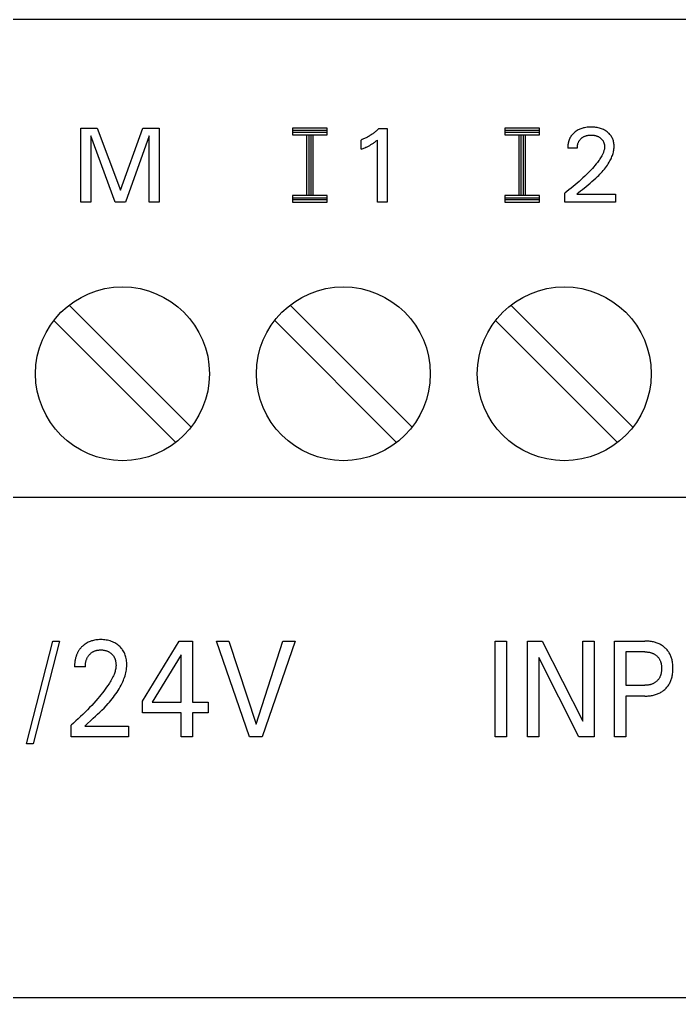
# Model space of a CAD drawing. Extents: x 0 to 420, y 0 to 297.
# Drawn here: x 146.12 to 161.3, y 225.97 to 248.47 of the extents above; entities that cross this region are included whole.
import ezdxf

# ---------------------------------------------------------------- set-up
doc = ezdxf.new("R2010")
doc.units = 0
doc.header["$LTSCALE"] = 23.1
doc.layers.add('10000_FRONT', color=7, linetype='CONTINUOUS')

msp = doc.modelspace()

# ---------------------------------------------------------------- linework, layer by layer
at = {"layer": '10000_FRONT', "color": 7, "linetype": 'CONTINUOUS'}
for p, q in [((203.56, 248.468), (134.06, 248.468)), ((147.53, 244.268), (147.53, 245.968)), ((147.53, 245.968), (147.907, 245.968)), ((147.907, 245.968), (148.441, 244.546)), ((148.441, 244.546), (148.958, 245.968)), ((148.958, 245.968), (149.335, 245.968)), ((149.335, 245.968), (149.335, 244.268)), ((152.4, 245.968), (152.4, 245.818)), ((153.2, 245.968), (152.4, 245.968)), ((153.2, 245.818), (153.2, 245.968)), ((154.358, 245.931), (154.342, 245.917)), ((154.373, 245.945), (154.358, 245.931)), ((154.387, 245.959), (154.373, 245.945)), ((154.387, 245.959), (154.58, 245.959)), ((154.58, 245.959), (154.58, 244.268)), ((157.28, 245.968), (157.28, 245.818)), ((158.08, 245.968), (157.28, 245.968)), ((158.08, 245.818), (158.08, 245.968)), ((158.968, 245.928), (158.946, 245.915)), ((158.991, 245.939), (158.968, 245.928)), ((159.011, 245.948), (158.991, 245.939)), ((159.032, 245.956), (159.011, 245.948)), ((159.053, 245.963), (159.032, 245.956)), ((159.074, 245.97), (159.053, 245.963)), ((159.095, 245.975), (159.074, 245.97)), ((159.117, 245.98), (159.095, 245.975)), ((159.146, 245.985), (159.117, 245.98)), ((159.175, 245.989), (159.146, 245.985)), ((159.205, 245.992), (159.175, 245.989)), ((159.234, 245.993), (159.205, 245.992)), ((159.264, 245.994), (159.234, 245.993)), ((159.293, 245.993), (159.264, 245.994)), ((159.321, 245.992), (159.293, 245.993)), ((159.35, 245.99), (159.321, 245.992)), ((159.378, 245.986), (159.35, 245.99)), ((159.407, 245.982), (159.378, 245.986)), ((159.432, 245.977), (159.407, 245.982)), ((159.457, 245.97), (159.432, 245.977)), ((159.482, 245.963), (159.457, 245.97)), ((159.507, 245.955), (159.482, 245.963)), ((159.531, 245.946), (159.507, 245.955)), ((159.553, 245.936), (159.531, 245.946)), ((159.575, 245.925), (159.553, 245.936)), ((147.763, 245.79), (147.763, 244.268)), ((148.323, 244.268), (147.763, 245.79)), ((149.102, 245.793), (148.557, 244.268)), ((149.102, 244.268), (149.102, 245.793)), ((153.2, 245.918), (152.4, 245.918)), ((153.2, 245.868), (152.4, 245.868)), ((152.4, 245.818), (153.2, 245.818)), ((152.725, 245.818), (152.725, 244.418)), ((152.775, 245.818), (152.775, 244.418)), ((152.825, 245.818), (152.825, 244.418)), ((152.875, 244.418), (152.875, 245.818)), ((153.999, 245.705), (153.98, 245.697)), ((154.018, 245.713), (153.999, 245.705)), ((154.036, 245.721), (154.018, 245.713)), ((154.055, 245.729), (154.036, 245.721)), ((154.073, 245.738), (154.055, 245.729)), ((154.091, 245.747), (154.073, 245.738)), ((154.109, 245.756), (154.091, 245.747)), ((154.127, 245.766), (154.109, 245.756)), ((154.145, 245.776), (154.127, 245.766)), ((154.162, 245.786), (154.145, 245.776)), ((154.179, 245.797), (154.162, 245.786)), ((154.196, 245.807), (154.179, 245.797)), ((154.213, 245.818), (154.196, 245.807)), ((154.23, 245.83), (154.213, 245.818)), ((154.247, 245.841), (154.23, 245.83)), ((154.263, 245.853), (154.247, 245.841)), ((154.279, 245.865), (154.263, 245.853)), ((154.295, 245.878), (154.279, 245.865)), ((154.311, 245.891), (154.295, 245.878)), ((154.327, 245.904), (154.311, 245.891)), ((154.342, 245.917), (154.327, 245.904)), ((158.08, 245.918), (157.28, 245.918)), ((158.08, 245.868), (157.28, 245.868)), ((157.28, 245.818), (158.08, 245.818)), ((157.605, 245.818), (157.605, 244.418)), ((157.655, 245.818), (157.655, 244.418)), ((157.705, 245.818), (157.705, 244.418)), ((157.755, 245.818), (157.755, 244.418)), ((158.764, 245.705), (158.76, 245.694)), ((158.768, 245.715), (158.764, 245.705)), ((158.773, 245.725), (158.768, 245.715)), ((158.777, 245.735), (158.773, 245.725)), ((158.782, 245.744), (158.777, 245.735)), ((158.787, 245.754), (158.782, 245.744)), ((158.793, 245.764), (158.787, 245.754)), ((158.799, 245.773), (158.793, 245.764)), ((158.804, 245.782), (158.799, 245.773)), ((158.811, 245.791), (158.804, 245.782)), ((158.817, 245.8), (158.811, 245.791)), ((158.824, 245.808), (158.817, 245.8)), ((158.831, 245.817), (158.824, 245.808)), ((158.838, 245.825), (158.831, 245.817)), ((158.845, 245.833), (158.838, 245.825)), ((158.852, 245.841), (158.845, 245.833)), ((158.86, 245.849), (158.852, 245.841)), ((158.868, 245.856), (158.86, 245.849)), ((158.876, 245.864), (158.868, 245.856)), ((158.884, 245.871), (158.876, 245.864)), ((158.891, 245.876), (158.884, 245.871)), ((158.897, 245.882), (158.891, 245.876)), ((158.904, 245.887), (158.897, 245.882)), ((158.925, 245.902), (158.904, 245.887)), ((158.946, 245.915), (158.925, 245.902)), ((159.007, 245.697), (159.014, 245.706)), ((159.014, 245.706), (159.021, 245.714)), ((159.021, 245.714), (159.029, 245.722)), ((159.029, 245.722), (159.037, 245.73)), ((159.037, 245.73), (159.045, 245.737)), ((159.045, 245.737), (159.053, 245.744)), ((159.053, 245.744), (159.062, 245.751)), ((159.062, 245.751), (159.071, 245.758)), ((159.071, 245.758), (159.081, 245.764)), ((159.081, 245.764), (159.09, 245.769)), ((159.09, 245.769), (159.1, 245.775)), ((159.1, 245.775), (159.11, 245.78)), ((159.11, 245.78), (159.121, 245.784)), ((159.121, 245.784), (159.132, 245.789)), ((159.132, 245.789), (159.143, 245.792)), ((159.143, 245.792), (159.154, 245.796)), ((159.154, 245.796), (159.165, 245.799)), ((159.165, 245.799), (159.176, 245.802)), ((159.176, 245.802), (159.188, 245.804)), ((159.188, 245.804), (159.201, 245.806)), ((159.201, 245.806), (159.213, 245.808)), ((159.213, 245.808), (159.226, 245.809)), ((159.226, 245.809), (159.238, 245.81)), ((159.238, 245.81), (159.251, 245.81)), ((159.251, 245.81), (159.264, 245.811)), ((159.264, 245.811), (159.278, 245.81)), ((159.278, 245.81), (159.292, 245.81)), ((159.292, 245.81), (159.307, 245.809)), ((159.307, 245.809), (159.321, 245.807)), ((159.321, 245.807), (159.335, 245.805)), ((159.335, 245.805), (159.349, 245.803)), ((159.349, 245.803), (159.36, 245.801)), ((159.36, 245.801), (159.371, 245.798)), ((159.371, 245.798), (159.382, 245.795)), ((159.382, 245.795), (159.392, 245.792)), ((159.392, 245.792), (159.403, 245.788)), ((159.403, 245.788), (159.413, 245.784)), ((159.413, 245.784), (159.423, 245.78)), ((159.423, 245.78), (159.434, 245.775)), ((159.434, 245.775), (159.445, 245.769)), ((159.445, 245.769), (159.456, 245.763)), ((159.456, 245.763), (159.466, 245.756)), ((159.466, 245.756), (159.476, 245.749)), ((159.476, 245.749), (159.485, 245.742)), ((159.485, 245.742), (159.494, 245.735)), ((159.494, 245.735), (159.502, 245.728)), ((159.502, 245.728), (159.509, 245.72)), ((159.509, 245.72), (159.517, 245.712)), ((159.517, 245.712), (159.524, 245.704)), ((159.524, 245.704), (159.53, 245.695)), ((159.596, 245.913), (159.575, 245.925)), ((159.616, 245.899), (159.596, 245.913)), ((159.636, 245.885), (159.616, 245.899)), ((159.653, 245.872), (159.636, 245.885)), ((159.669, 245.858), (159.653, 245.872)), ((159.685, 245.843), (159.669, 245.858)), ((159.699, 245.827), (159.685, 245.843)), ((159.713, 245.811), (159.699, 245.827)), ((159.726, 245.794), (159.713, 245.811)), ((159.737, 245.776), (159.726, 245.794)), ((159.748, 245.758), (159.737, 245.776)), ((159.757, 245.739), (159.748, 245.758)), ((159.766, 245.72), (159.757, 245.739)), ((159.773, 245.7), (159.766, 245.72)), ((153.98, 245.485), (153.98, 245.697)), ((153.98, 245.485), (154.001, 245.494)), ((154.001, 245.494), (154.022, 245.502)), ((154.022, 245.502), (154.043, 245.511)), ((154.043, 245.511), (154.064, 245.52)), ((154.064, 245.52), (154.085, 245.529)), ((154.085, 245.529), (154.1, 245.536)), ((154.1, 245.536), (154.115, 245.543)), ((154.115, 245.543), (154.13, 245.551)), ((154.13, 245.551), (154.145, 245.558)), ((154.145, 245.558), (154.16, 245.566)), ((154.16, 245.566), (154.175, 245.574)), ((154.175, 245.574), (154.19, 245.582)), ((154.19, 245.582), (154.205, 245.591)), ((154.205, 245.591), (154.22, 245.6)), ((154.22, 245.6), (154.235, 245.609)), ((154.235, 245.609), (154.25, 245.619)), ((154.25, 245.619), (154.261, 245.626)), ((154.261, 245.626), (154.271, 245.634)), ((154.271, 245.634), (154.282, 245.641)), ((154.282, 245.641), (154.293, 245.649)), ((154.293, 245.649), (154.305, 245.658)), ((154.305, 245.658), (154.316, 245.667)), ((154.316, 245.667), (154.328, 245.676)), ((154.328, 245.676), (154.34, 245.686)), ((154.34, 245.686), (154.352, 245.696)), ((154.352, 244.268), (154.352, 245.696)), ((158.731, 245.545), (158.73, 245.533)), ((158.73, 245.533), (158.73, 245.521)), ((158.73, 245.521), (158.73, 245.509)), ((158.95, 245.509), (158.73, 245.509)), ((158.732, 245.569), (158.731, 245.557)), ((158.731, 245.557), (158.731, 245.545)), ((158.734, 245.581), (158.732, 245.569)), ((158.735, 245.593), (158.734, 245.581)), ((158.737, 245.605), (158.735, 245.593)), ((158.739, 245.617), (158.737, 245.605)), ((158.742, 245.629), (158.739, 245.617)), ((158.744, 245.641), (158.742, 245.629)), ((158.747, 245.652), (158.744, 245.641)), ((158.75, 245.663), (158.747, 245.652)), ((158.753, 245.673), (158.75, 245.663)), ((158.757, 245.684), (158.753, 245.673)), ((158.76, 245.694), (158.757, 245.684)), ((158.95, 245.509), (158.951, 245.522)), ((158.951, 245.534), (158.952, 245.547)), ((158.951, 245.522), (158.951, 245.534)), ((158.952, 245.547), (158.953, 245.559)), ((158.953, 245.559), (158.955, 245.571)), ((158.955, 245.571), (158.957, 245.584)), ((158.957, 245.584), (158.96, 245.596)), ((158.96, 245.596), (158.963, 245.607)), ((158.963, 245.607), (158.966, 245.618)), ((158.966, 245.618), (158.97, 245.629)), ((158.97, 245.629), (158.974, 245.639)), ((158.974, 245.639), (158.978, 245.649)), ((158.978, 245.649), (158.983, 245.66)), ((158.983, 245.66), (158.989, 245.669)), ((158.989, 245.669), (158.994, 245.679)), ((158.994, 245.679), (159.001, 245.688)), ((159.001, 245.688), (159.007, 245.697)), ((159.53, 245.695), (159.536, 245.686)), ((159.536, 245.686), (159.542, 245.677)), ((159.542, 245.677), (159.547, 245.667)), ((159.547, 245.667), (159.552, 245.658)), ((159.552, 245.658), (159.556, 245.648)), ((159.556, 245.648), (159.56, 245.637)), ((159.56, 245.637), (159.564, 245.627)), ((159.564, 245.627), (159.567, 245.617)), ((159.567, 245.617), (159.57, 245.605)), ((159.572, 245.485), (159.568, 245.469)), ((159.57, 245.605), (159.572, 245.593)), ((159.572, 245.593), (159.574, 245.581)), ((159.574, 245.501), (159.572, 245.485)), ((159.574, 245.581), (159.576, 245.569)), ((159.576, 245.517), (159.574, 245.501)), ((159.576, 245.569), (159.577, 245.557)), ((159.577, 245.533), (159.576, 245.517)), ((159.577, 245.557), (159.577, 245.545)), ((159.577, 245.545), (159.577, 245.533)), ((159.78, 245.68), (159.773, 245.7)), ((159.785, 245.657), (159.78, 245.68)), ((159.79, 245.635), (159.785, 245.657)), ((159.794, 245.612), (159.79, 245.635)), ((159.791, 245.465), (159.794, 245.491)), ((159.796, 245.589), (159.794, 245.612)), ((159.794, 245.491), (159.796, 245.517)), ((159.797, 245.566), (159.796, 245.589)), ((159.796, 245.517), (159.797, 245.543)), ((159.797, 245.543), (159.797, 245.566)), ((159.472, 245.264), (159.458, 245.243)), ((159.486, 245.285), (159.472, 245.264)), ((159.5, 245.307), (159.486, 245.285)), ((159.513, 245.33), (159.5, 245.307)), ((159.525, 245.352), (159.513, 245.33)), ((159.536, 245.376), (159.525, 245.352)), ((159.542, 245.391), (159.536, 245.376)), ((159.549, 245.406), (159.542, 245.391)), ((159.554, 245.422), (159.549, 245.406)), ((159.56, 245.437), (159.554, 245.422)), ((159.564, 245.453), (159.56, 245.437)), ((159.568, 245.469), (159.564, 245.453)), ((159.714, 245.242), (159.726, 245.266)), ((159.726, 245.266), (159.737, 245.29)), ((159.737, 245.29), (159.747, 245.314)), ((159.747, 245.314), (159.757, 245.339)), ((159.757, 245.339), (159.765, 245.364)), ((159.765, 245.364), (159.773, 245.389)), ((159.773, 245.389), (159.78, 245.414)), ((159.78, 245.414), (159.786, 245.44)), ((159.786, 245.44), (159.791, 245.465)), ((159.297, 245.045), (159.267, 245.012)), ((159.327, 245.078), (159.297, 245.045)), ((159.356, 245.112), (159.327, 245.078)), ((159.384, 245.146), (159.356, 245.112)), ((159.412, 245.181), (159.384, 245.146)), ((159.428, 245.201), (159.412, 245.181)), ((159.443, 245.222), (159.428, 245.201)), ((159.458, 245.243), (159.443, 245.222)), ((159.548, 244.996), (159.573, 245.026)), ((159.573, 245.026), (159.597, 245.056)), ((159.597, 245.056), (159.62, 245.087)), ((159.62, 245.087), (159.642, 245.119)), ((159.642, 245.119), (159.663, 245.151)), ((159.663, 245.151), (159.683, 245.185)), ((159.683, 245.185), (159.702, 245.219)), ((159.702, 245.219), (159.714, 245.242)), ((159.08, 244.825), (159.037, 244.785)), ((159.123, 244.865), (159.08, 244.825)), ((159.165, 244.906), (159.123, 244.865)), ((159.206, 244.948), (159.165, 244.906)), ((159.237, 244.98), (159.206, 244.948)), ((159.267, 245.012), (159.237, 244.98)), ((159.331, 244.778), (159.373, 244.816)), ((159.373, 244.816), (159.415, 244.856)), ((159.415, 244.856), (159.443, 244.883)), ((159.443, 244.883), (159.47, 244.91)), ((159.47, 244.91), (159.497, 244.938)), ((159.497, 244.938), (159.523, 244.967)), ((159.523, 244.967), (159.548, 244.996)), ((158.807, 244.587), (158.759, 244.548)), ((158.855, 244.627), (158.807, 244.587)), ((158.901, 244.666), (158.855, 244.627)), ((158.947, 244.705), (158.901, 244.666)), ((158.992, 244.745), (158.947, 244.705)), ((159.037, 244.785), (158.992, 244.745)), ((159.067, 244.56), (159.155, 244.631)), ((159.155, 244.631), (159.2, 244.667)), ((159.2, 244.667), (159.244, 244.704)), ((159.244, 244.704), (159.288, 244.741)), ((159.288, 244.741), (159.331, 244.778)), ((152.4, 244.418), (152.4, 244.268)), ((153.2, 244.418), (152.4, 244.418)), ((152.4, 244.368), (153.2, 244.368)), ((153.2, 244.268), (153.2, 244.418)), ((157.28, 244.418), (157.28, 244.268)), ((158.08, 244.418), (157.28, 244.418)), ((157.28, 244.368), (158.08, 244.368)), ((158.08, 244.268), (158.08, 244.418)), ((158.71, 244.51), (158.66, 244.472)), ((158.66, 244.268), (158.66, 244.472)), ((158.759, 244.548), (158.71, 244.51)), ((158.937, 244.454), (158.98, 244.489)), ((158.937, 244.454), (159.832, 244.454)), ((158.98, 244.489), (159.023, 244.525)), ((159.023, 244.525), (159.067, 244.56)), ((159.832, 244.454), (159.832, 244.268)), ((147.763, 244.268), (147.53, 244.268)), ((148.557, 244.268), (148.323, 244.268)), ((149.335, 244.268), (149.102, 244.268)), ((153.2, 244.318), (152.4, 244.318)), ((152.4, 244.268), (153.2, 244.268)), ((154.58, 244.268), (154.352, 244.268)), ((158.08, 244.318), (157.28, 244.318)), ((157.28, 244.268), (158.08, 244.268)), ((159.832, 244.268), (158.66, 244.268)), ((150.069, 239.093), (147.265, 241.897)), ((155.149, 239.093), (152.345, 241.897)), ((160.229, 239.093), (157.425, 241.897)), ((146.911, 241.544), (149.715, 238.74)), ((151.991, 241.544), (154.795, 238.74)), ((157.071, 241.544), (159.875, 238.74)), ((203.56, 237.468), (134.06, 237.468)), ((146.282, 231.803), (146.891, 234.168)), ((147.045, 234.168), (146.436, 231.803)), ((146.891, 234.168), (147.045, 234.168)), ((147.531, 234.01), (147.522, 233.999)), ((147.541, 234.021), (147.531, 234.01)), ((147.551, 234.032), (147.541, 234.021)), ((147.561, 234.042), (147.551, 234.032)), ((147.572, 234.052), (147.561, 234.042)), ((147.583, 234.062), (147.572, 234.052)), ((147.606, 234.081), (147.583, 234.062)), ((147.63, 234.099), (147.606, 234.081)), ((147.655, 234.116), (147.63, 234.099)), ((147.681, 234.13), (147.655, 234.116)), ((147.703, 234.142), (147.681, 234.13)), ((147.727, 234.152), (147.703, 234.142)), ((147.75, 234.162), (147.727, 234.152)), ((147.774, 234.17), (147.75, 234.162)), ((147.799, 234.177), (147.774, 234.17)), ((147.823, 234.183), (147.799, 234.177)), ((147.85, 234.189), (147.823, 234.183)), ((147.878, 234.194), (147.85, 234.189)), ((147.905, 234.197), (147.878, 234.194)), ((147.933, 234.199), (147.905, 234.197)), ((147.961, 234.201), (147.933, 234.199)), ((147.988, 234.201), (147.961, 234.201)), ((148.021, 234.201), (147.988, 234.201)), ((148.053, 234.199), (148.021, 234.201)), ((148.085, 234.196), (148.053, 234.199)), ((148.117, 234.191), (148.085, 234.196)), ((148.149, 234.186), (148.117, 234.191)), ((148.178, 234.179), (148.149, 234.186)), ((148.207, 234.171), (148.178, 234.179)), ((148.235, 234.162), (148.207, 234.171)), ((148.262, 234.151), (148.235, 234.162)), ((148.289, 234.139), (148.262, 234.151)), ((148.314, 234.126), (148.289, 234.139)), ((148.339, 234.111), (148.314, 234.126)), ((148.363, 234.096), (148.339, 234.111)), ((148.385, 234.079), (148.363, 234.096)), ((148.407, 234.061), (148.385, 234.079)), ((148.427, 234.043), (148.407, 234.061)), ((148.445, 234.025), (148.427, 234.043)), ((148.463, 234.005), (148.445, 234.025)), ((148.479, 233.985), (148.463, 234.005)), ((148.951, 232.784), (149.795, 234.168)), ((149.795, 234.168), (150.098, 234.168)), ((150.098, 234.168), (150.098, 232.759)), ((151.412, 231.968), (150.652, 234.168)), ((150.652, 234.168), (150.936, 234.168)), ((150.936, 234.168), (151.563, 232.257)), ((151.563, 232.257), (152.181, 234.168)), ((152.465, 234.168), (151.705, 231.968)), ((152.181, 234.168), (152.465, 234.168)), ((157.06, 231.968), (157.06, 234.168)), ((157.06, 234.168), (157.322, 234.168)), ((157.322, 234.168), (157.322, 231.968)), ((157.802, 231.968), (157.802, 234.168)), ((157.802, 234.168), (158.143, 234.168)), ((158.143, 234.168), (159.077, 232.324)), ((159.077, 232.324), (159.077, 234.168)), ((159.077, 234.168), (159.338, 234.168)), ((159.338, 234.168), (159.338, 231.968)), ((159.807, 231.968), (159.807, 234.168)), ((159.807, 234.168), (160.503, 234.168)), ((160.528, 234.168), (160.503, 234.168)), ((160.554, 234.167), (160.528, 234.168)), ((160.579, 234.166), (160.554, 234.167)), ((160.604, 234.163), (160.579, 234.166)), ((160.629, 234.16), (160.604, 234.163)), ((160.654, 234.157), (160.629, 234.16)), ((160.679, 234.152), (160.654, 234.157)), ((160.702, 234.147), (160.679, 234.152)), ((160.724, 234.142), (160.702, 234.147)), ((160.746, 234.136), (160.724, 234.142)), ((160.767, 234.129), (160.746, 234.136)), ((160.789, 234.121), (160.767, 234.129)), ((160.81, 234.113), (160.789, 234.121)), ((160.831, 234.103), (160.81, 234.113)), ((160.85, 234.094), (160.831, 234.103)), ((160.869, 234.084), (160.85, 234.094)), ((160.888, 234.073), (160.869, 234.084)), ((160.906, 234.061), (160.888, 234.073)), ((160.923, 234.049), (160.906, 234.061)), ((160.941, 234.036), (160.923, 234.049)), ((160.957, 234.022), (160.941, 234.036)), ((160.973, 234.008), (160.957, 234.022)), ((160.988, 233.994), (160.973, 234.008)), ((147.413, 233.786), (147.41, 233.773)), ((147.417, 233.8), (147.413, 233.786)), ((147.421, 233.813), (147.417, 233.8)), ((147.426, 233.826), (147.421, 233.813)), ((147.43, 233.839), (147.426, 233.826)), ((147.435, 233.852), (147.43, 233.839)), ((147.44, 233.865), (147.435, 233.852)), ((147.446, 233.878), (147.44, 233.865)), ((147.452, 233.891), (147.446, 233.878)), ((147.458, 233.903), (147.452, 233.891)), ((147.464, 233.915), (147.458, 233.903)), ((147.472, 233.928), (147.464, 233.915)), ((147.479, 233.94), (147.472, 233.928)), ((147.487, 233.953), (147.479, 233.94)), ((147.495, 233.965), (147.487, 233.953)), ((147.504, 233.976), (147.495, 233.965)), ((147.512, 233.988), (147.504, 233.976)), ((147.522, 233.999), (147.512, 233.988)), ((147.673, 233.769), (147.679, 233.782)), ((147.679, 233.782), (147.685, 233.794)), ((147.685, 233.794), (147.692, 233.805)), ((147.692, 233.805), (147.699, 233.817)), ((147.699, 233.817), (147.707, 233.828)), ((147.707, 233.828), (147.715, 233.839)), ((147.715, 233.839), (147.724, 233.85)), ((147.724, 233.85), (147.733, 233.86)), ((147.733, 233.86), (147.742, 233.869)), ((147.742, 233.869), (147.751, 233.878)), ((147.751, 233.878), (147.761, 233.887)), ((147.761, 233.887), (147.771, 233.895)), ((147.771, 233.895), (147.782, 233.903)), ((147.782, 233.903), (147.793, 233.911)), ((147.793, 233.911), (147.804, 233.918)), ((147.804, 233.918), (147.816, 233.924)), ((147.816, 233.924), (147.827, 233.93)), ((147.827, 233.93), (147.839, 233.936)), ((147.839, 233.936), (147.852, 233.941)), ((147.852, 233.941), (147.864, 233.945)), ((147.864, 233.945), (147.877, 233.949)), ((147.877, 233.949), (147.889, 233.953)), ((147.889, 233.953), (147.903, 233.956)), ((147.903, 233.956), (147.917, 233.958)), ((147.917, 233.958), (147.931, 233.961)), ((147.931, 233.961), (147.945, 233.962)), ((147.945, 233.962), (147.96, 233.963)), ((147.96, 233.963), (147.974, 233.964)), ((147.974, 233.964), (147.988, 233.964)), ((147.988, 233.964), (148.002, 233.964)), ((148.002, 233.964), (148.016, 233.963)), ((148.016, 233.963), (148.03, 233.963)), ((148.03, 233.963), (148.044, 233.961)), ((148.044, 233.961), (148.057, 233.959)), ((148.057, 233.959), (148.071, 233.957)), ((148.071, 233.957), (148.085, 233.954)), ((148.085, 233.954), (148.097, 233.951)), ((148.097, 233.951), (148.109, 233.948)), ((148.109, 233.948), (148.121, 233.944)), ((148.121, 233.944), (148.133, 233.94)), ((148.133, 233.94), (148.145, 233.935)), ((148.145, 233.935), (148.157, 233.93)), ((148.157, 233.93), (148.168, 233.925)), ((148.168, 233.925), (148.179, 233.919)), ((148.179, 233.919), (148.189, 233.913)), ((148.189, 233.913), (148.199, 233.906)), ((148.199, 233.906), (148.21, 233.899)), ((148.21, 233.899), (148.219, 233.891)), ((148.219, 233.891), (148.229, 233.884)), ((148.229, 233.884), (148.238, 233.875)), ((148.238, 233.875), (148.247, 233.866)), ((148.247, 233.866), (148.256, 233.856)), ((148.256, 233.856), (148.265, 233.846)), ((148.265, 233.846), (148.273, 233.836)), ((148.273, 233.836), (148.281, 233.825)), ((148.281, 233.825), (148.288, 233.814)), ((148.288, 233.814), (148.295, 233.803)), ((148.295, 233.803), (148.301, 233.792)), ((148.301, 233.792), (148.306, 233.782)), ((148.306, 233.782), (148.311, 233.771)), ((148.494, 233.964), (148.479, 233.985)), ((148.508, 233.942), (148.494, 233.964)), ((148.522, 233.919), (148.508, 233.942)), ((148.533, 233.895), (148.522, 233.919)), ((148.544, 233.871), (148.533, 233.895)), ((148.554, 233.846), (148.544, 233.871)), ((148.562, 233.82), (148.554, 233.846)), ((148.569, 233.795), (148.562, 233.82)), ((148.576, 233.766), (148.569, 233.795)), ((149.841, 233.855), (149.175, 232.759)), ((149.841, 232.759), (149.841, 233.855)), ((158.063, 233.793), (158.063, 231.968)), ((158.986, 231.968), (158.063, 233.793)), ((160.069, 233.919), (160.069, 233.152)), ((160.503, 233.919), (160.069, 233.919)), ((160.503, 233.919), (160.518, 233.919)), ((160.518, 233.919), (160.534, 233.918)), ((160.534, 233.918), (160.549, 233.917)), ((160.549, 233.917), (160.564, 233.916)), ((160.564, 233.916), (160.579, 233.914)), ((160.579, 233.914), (160.595, 233.912)), ((160.595, 233.912), (160.61, 233.909)), ((160.61, 233.909), (160.623, 233.906)), ((160.623, 233.906), (160.636, 233.903)), ((160.636, 233.903), (160.65, 233.899)), ((160.65, 233.899), (160.663, 233.895)), ((160.663, 233.895), (160.675, 233.89)), ((160.675, 233.89), (160.688, 233.885)), ((160.688, 233.885), (160.701, 233.879)), ((160.701, 233.879), (160.712, 233.874)), ((160.712, 233.874), (160.723, 233.868)), ((160.723, 233.868), (160.734, 233.861)), ((160.734, 233.861), (160.745, 233.854)), ((160.745, 233.854), (160.756, 233.846)), ((160.756, 233.846), (160.766, 233.838)), ((160.766, 233.838), (160.776, 233.83)), ((160.776, 233.83), (160.786, 233.82)), ((160.786, 233.82), (160.796, 233.81)), ((160.796, 233.81), (160.805, 233.8)), ((160.805, 233.8), (160.814, 233.789)), ((160.814, 233.789), (160.823, 233.777)), ((160.823, 233.777), (160.831, 233.765)), ((161.002, 233.979), (160.988, 233.994)), ((161.016, 233.963), (161.002, 233.979)), ((161.029, 233.947), (161.016, 233.963)), ((161.041, 233.93), (161.029, 233.947)), ((161.053, 233.913), (161.041, 233.93)), ((161.064, 233.896), (161.053, 233.913)), ((161.075, 233.877), (161.064, 233.896)), ((161.085, 233.858), (161.075, 233.877)), ((161.094, 233.838), (161.085, 233.858)), ((161.102, 233.818), (161.094, 233.838)), ((161.11, 233.798), (161.102, 233.818)), ((161.117, 233.777), (161.11, 233.798)), ((161.123, 233.757), (161.117, 233.777)), ((147.388, 233.608), (147.387, 233.591)), ((147.387, 233.591), (147.387, 233.574)), ((147.636, 233.574), (147.387, 233.574)), ((147.389, 233.642), (147.388, 233.625)), ((147.388, 233.625), (147.388, 233.608)), ((147.391, 233.659), (147.389, 233.642)), ((147.393, 233.676), (147.391, 233.659)), ((147.395, 233.692), (147.393, 233.676)), ((147.397, 233.709), (147.395, 233.692)), ((147.4, 233.726), (147.397, 233.709)), ((147.403, 233.743), (147.4, 233.726)), ((147.407, 233.759), (147.403, 233.743)), ((147.41, 233.773), (147.407, 233.759)), ((147.636, 233.606), (147.637, 233.622)), ((147.636, 233.59), (147.636, 233.606)), ((147.636, 233.574), (147.636, 233.59)), ((147.637, 233.622), (147.639, 233.639)), ((147.639, 233.639), (147.641, 233.655)), ((147.641, 233.655), (147.643, 233.671)), ((147.643, 233.671), (147.646, 233.686)), ((147.646, 233.686), (147.649, 233.701)), ((147.649, 233.701), (147.653, 233.714)), ((147.653, 233.714), (147.657, 233.728)), ((147.657, 233.728), (147.662, 233.742)), ((147.662, 233.742), (147.667, 233.755)), ((147.667, 233.755), (147.673, 233.769)), ((148.311, 233.771), (148.315, 233.759)), ((148.315, 233.759), (148.319, 233.748)), ((148.319, 233.748), (148.323, 233.736)), ((148.323, 233.736), (148.327, 233.725)), ((148.327, 233.725), (148.329, 233.713)), ((148.329, 233.713), (148.333, 233.698)), ((148.333, 233.698), (148.336, 233.683)), ((148.337, 233.559), (148.334, 233.536)), ((148.336, 233.683), (148.338, 233.667)), ((148.34, 233.582), (148.337, 233.559)), ((148.338, 233.667), (148.339, 233.652)), ((148.339, 233.652), (148.34, 233.636)), ((148.34, 233.636), (148.341, 233.621)), ((148.341, 233.606), (148.34, 233.582)), ((148.341, 233.621), (148.341, 233.606)), ((148.581, 233.736), (148.576, 233.766)), ((148.585, 233.707), (148.581, 233.736)), ((148.588, 233.677), (148.585, 233.707)), ((148.585, 233.546), (148.588, 233.582)), ((148.589, 233.648), (148.588, 233.677)), ((148.588, 233.582), (148.589, 233.618)), ((148.589, 233.618), (148.589, 233.648)), ((160.831, 233.765), (160.838, 233.753)), ((160.838, 233.753), (160.844, 233.742)), ((160.844, 233.742), (160.85, 233.73)), ((160.85, 233.73), (160.856, 233.718)), ((160.856, 233.718), (160.86, 233.706)), ((160.86, 233.706), (160.865, 233.694)), ((160.865, 233.694), (160.869, 233.681)), ((160.869, 233.681), (160.872, 233.669)), ((160.872, 233.669), (160.876, 233.656)), ((160.876, 233.656), (160.879, 233.642)), ((160.879, 233.642), (160.881, 233.627)), ((160.881, 233.627), (160.884, 233.612)), ((160.884, 233.612), (160.885, 233.598)), ((160.885, 233.598), (160.887, 233.583)), ((160.887, 233.583), (160.887, 233.568)), ((160.887, 233.568), (160.888, 233.553)), ((160.888, 233.553), (160.888, 233.539)), ((161.129, 233.736), (161.123, 233.757)), ((161.134, 233.712), (161.129, 233.736)), ((161.138, 233.688), (161.134, 233.712)), ((161.142, 233.664), (161.138, 233.688)), ((161.145, 233.639), (161.142, 233.664)), ((161.147, 233.615), (161.145, 233.639)), ((161.149, 233.591), (161.147, 233.615)), ((161.15, 233.566), (161.149, 233.591)), ((161.15, 233.542), (161.15, 233.566)), ((148.269, 233.343), (148.254, 233.314)), ((148.282, 233.372), (148.269, 233.343)), ((148.295, 233.401), (148.282, 233.372)), ((148.303, 233.423), (148.295, 233.401)), ((148.311, 233.446), (148.303, 233.423)), ((148.318, 233.468), (148.311, 233.446)), ((148.324, 233.49), (148.318, 233.468)), ((148.33, 233.513), (148.324, 233.49)), ((148.334, 233.536), (148.33, 233.513)), ((148.524, 233.299), (148.537, 233.333)), ((148.537, 233.333), (148.548, 233.368)), ((148.548, 233.368), (148.558, 233.403)), ((148.558, 233.403), (148.567, 233.439)), ((148.567, 233.439), (148.574, 233.474)), ((148.574, 233.474), (148.58, 233.51)), ((148.58, 233.51), (148.585, 233.546)), ((160.845, 233.333), (160.839, 233.322)), ((160.851, 233.345), (160.845, 233.333)), ((160.856, 233.357), (160.851, 233.345)), ((160.861, 233.369), (160.856, 233.357)), ((160.865, 233.382), (160.861, 233.369)), ((160.869, 233.394), (160.865, 233.382)), ((160.873, 233.407), (160.869, 233.394)), ((160.876, 233.42), (160.873, 233.407)), ((160.879, 233.437), (160.876, 233.42)), ((160.882, 233.453), (160.879, 233.437)), ((160.884, 233.47), (160.882, 233.453)), ((160.886, 233.487), (160.884, 233.47)), ((160.887, 233.504), (160.886, 233.487)), ((160.888, 233.521), (160.887, 233.504)), ((160.888, 233.539), (160.888, 233.521)), ((161.123, 233.323), (161.129, 233.345)), ((161.129, 233.345), (161.134, 233.369)), ((161.134, 233.369), (161.139, 233.393)), ((161.139, 233.393), (161.142, 233.418)), ((161.142, 233.418), (161.145, 233.442)), ((161.145, 233.442), (161.147, 233.467)), ((161.147, 233.467), (161.149, 233.492)), ((161.149, 233.492), (161.15, 233.517)), ((161.15, 233.517), (161.15, 233.542)), ((148.124, 233.104), (148.093, 233.06)), ((148.155, 233.149), (148.124, 233.104)), ((148.173, 233.176), (148.155, 233.149)), ((148.19, 233.203), (148.173, 233.176)), ((148.207, 233.23), (148.19, 233.203)), ((148.224, 233.257), (148.207, 233.23)), ((148.239, 233.285), (148.224, 233.257)), ((148.254, 233.314), (148.239, 233.285)), ((148.415, 233.072), (148.438, 233.113)), ((148.438, 233.113), (148.46, 233.155)), ((148.46, 233.155), (148.482, 233.198)), ((148.482, 233.198), (148.497, 233.231)), ((148.497, 233.231), (148.511, 233.265)), ((148.511, 233.265), (148.524, 233.299)), ((160.069, 233.152), (160.503, 233.152)), ((160.518, 233.152), (160.503, 233.152)), ((160.534, 233.153), (160.518, 233.152)), ((160.549, 233.154), (160.534, 233.153)), ((160.565, 233.155), (160.549, 233.154)), ((160.58, 233.157), (160.565, 233.155)), ((160.595, 233.159), (160.58, 233.157)), ((160.611, 233.162), (160.595, 233.159)), ((160.624, 233.165), (160.611, 233.162)), ((160.637, 233.168), (160.624, 233.165)), ((160.651, 233.172), (160.637, 233.168)), ((160.664, 233.177), (160.651, 233.172)), ((160.677, 233.182), (160.664, 233.177)), ((160.689, 233.187), (160.677, 233.182)), ((160.702, 233.193), (160.689, 233.187)), ((160.713, 233.199), (160.702, 233.193)), ((160.725, 233.205), (160.713, 233.199)), ((160.736, 233.212), (160.725, 233.205)), ((160.747, 233.219), (160.736, 233.212)), ((160.757, 233.227), (160.747, 233.219)), ((160.767, 233.235), (160.757, 233.227)), ((160.777, 233.244), (160.767, 233.235)), ((160.787, 233.254), (160.777, 233.244)), ((160.797, 233.264), (160.787, 233.254)), ((160.806, 233.275), (160.797, 233.264)), ((160.815, 233.286), (160.806, 233.275)), ((160.824, 233.297), (160.815, 233.286)), ((160.831, 233.309), (160.824, 233.297)), ((160.839, 233.322), (160.831, 233.309)), ((160.994, 233.087), (161.01, 233.105)), ((161.01, 233.105), (161.025, 233.123)), ((161.025, 233.123), (161.04, 233.142)), ((161.04, 233.142), (161.053, 233.162)), ((161.053, 233.162), (161.066, 233.182)), ((161.066, 233.182), (161.076, 233.201)), ((161.076, 233.201), (161.086, 233.221)), ((161.086, 233.221), (161.095, 233.241)), ((161.095, 233.241), (161.103, 233.261)), ((161.103, 233.261), (161.111, 233.282)), ((161.111, 233.282), (161.117, 233.302)), ((161.117, 233.302), (161.123, 233.323)), ((147.958, 232.889), (147.923, 232.848)), ((147.993, 232.931), (147.958, 232.889)), ((148.027, 232.974), (147.993, 232.931)), ((148.06, 233.017), (148.027, 232.974)), ((148.093, 233.06), (148.06, 233.017)), ((148.281, 232.875), (148.31, 232.913)), ((148.31, 232.913), (148.337, 232.952)), ((148.337, 232.952), (148.364, 232.991)), ((148.364, 232.991), (148.39, 233.031)), ((148.39, 233.031), (148.415, 233.072)), ((160.069, 232.902), (160.069, 231.968)), ((160.503, 232.902), (160.069, 232.902)), ((160.503, 232.902), (160.529, 232.903)), ((160.529, 232.903), (160.554, 232.904)), ((160.554, 232.904), (160.58, 232.905)), ((160.58, 232.905), (160.605, 232.908)), ((160.605, 232.908), (160.631, 232.911)), ((160.631, 232.911), (160.656, 232.914)), ((160.656, 232.914), (160.681, 232.919)), ((160.681, 232.919), (160.704, 232.924)), ((160.704, 232.924), (160.726, 232.93)), ((160.726, 232.93), (160.748, 232.936)), ((160.748, 232.936), (160.77, 232.943)), ((160.77, 232.943), (160.792, 232.951)), ((160.792, 232.951), (160.813, 232.96)), ((160.813, 232.96), (160.834, 232.97)), ((160.834, 232.97), (160.853, 232.979)), ((160.853, 232.979), (160.872, 232.99)), ((160.872, 232.99), (160.891, 233.001)), ((160.891, 233.001), (160.909, 233.013)), ((160.909, 233.013), (160.926, 233.026)), ((160.926, 233.026), (160.943, 233.04)), ((160.943, 233.04), (160.96, 233.054)), ((160.96, 233.054), (160.977, 233.07)), ((160.977, 233.07), (160.994, 233.087)), ((147.782, 232.689), (147.733, 232.637)), ((147.829, 232.741), (147.782, 232.689)), ((147.877, 232.794), (147.829, 232.741)), ((147.923, 232.848), (147.877, 232.794)), ((148.065, 232.628), (148.112, 232.678)), ((148.112, 232.678), (148.159, 232.728)), ((148.159, 232.728), (148.19, 232.764)), ((148.19, 232.764), (148.221, 232.8)), ((148.221, 232.8), (148.252, 232.837)), ((148.252, 232.837), (148.281, 232.875)), ((148.951, 232.519), (148.951, 232.784)), ((149.175, 232.759), (149.841, 232.759)), ((150.098, 232.759), (150.46, 232.759)), ((150.46, 232.759), (150.46, 232.519)), ((147.528, 232.432), (147.474, 232.381)), ((147.58, 232.482), (147.528, 232.432)), ((147.632, 232.533), (147.58, 232.482)), ((147.683, 232.585), (147.632, 232.533)), ((147.733, 232.637), (147.683, 232.585)), ((147.819, 232.391), (147.869, 232.437)), ((147.869, 232.437), (147.918, 232.484)), ((147.918, 232.484), (147.968, 232.531)), ((147.968, 232.531), (148.017, 232.579)), ((148.017, 232.579), (148.065, 232.628)), ((149.841, 232.519), (148.951, 232.519)), ((149.841, 231.968), (149.841, 232.519)), ((150.098, 232.519), (150.098, 231.968)), ((150.46, 232.519), (150.098, 232.519)), ((147.364, 232.281), (147.309, 232.232)), ((147.309, 231.968), (147.309, 232.232)), ((147.42, 232.331), (147.364, 232.281)), ((147.474, 232.381), (147.42, 232.331)), ((147.621, 232.209), (147.669, 232.254)), ((147.621, 232.209), (148.629, 232.209)), ((147.669, 232.254), (147.769, 232.345)), ((147.769, 232.345), (147.819, 232.391)), ((148.629, 232.209), (148.629, 231.968)), ((146.436, 231.803), (146.282, 231.803)), ((148.629, 231.968), (147.309, 231.968)), ((150.098, 231.968), (149.841, 231.968)), ((151.705, 231.968), (151.412, 231.968)), ((157.322, 231.968), (157.06, 231.968)), ((158.063, 231.968), (157.802, 231.968)), ((159.338, 231.968), (158.986, 231.968)), ((160.069, 231.968), (159.807, 231.968)), ((134.06, 225.968), (203.56, 225.968))]:
    msp.add_line(p, q, dxfattribs=at)
for centre in [(148.49, 240.318), (153.57, 240.318), (158.65, 240.318)]:
    msp.add_circle(centre, 2, dxfattribs=at)

doc.saveas('drawing.dxf')
